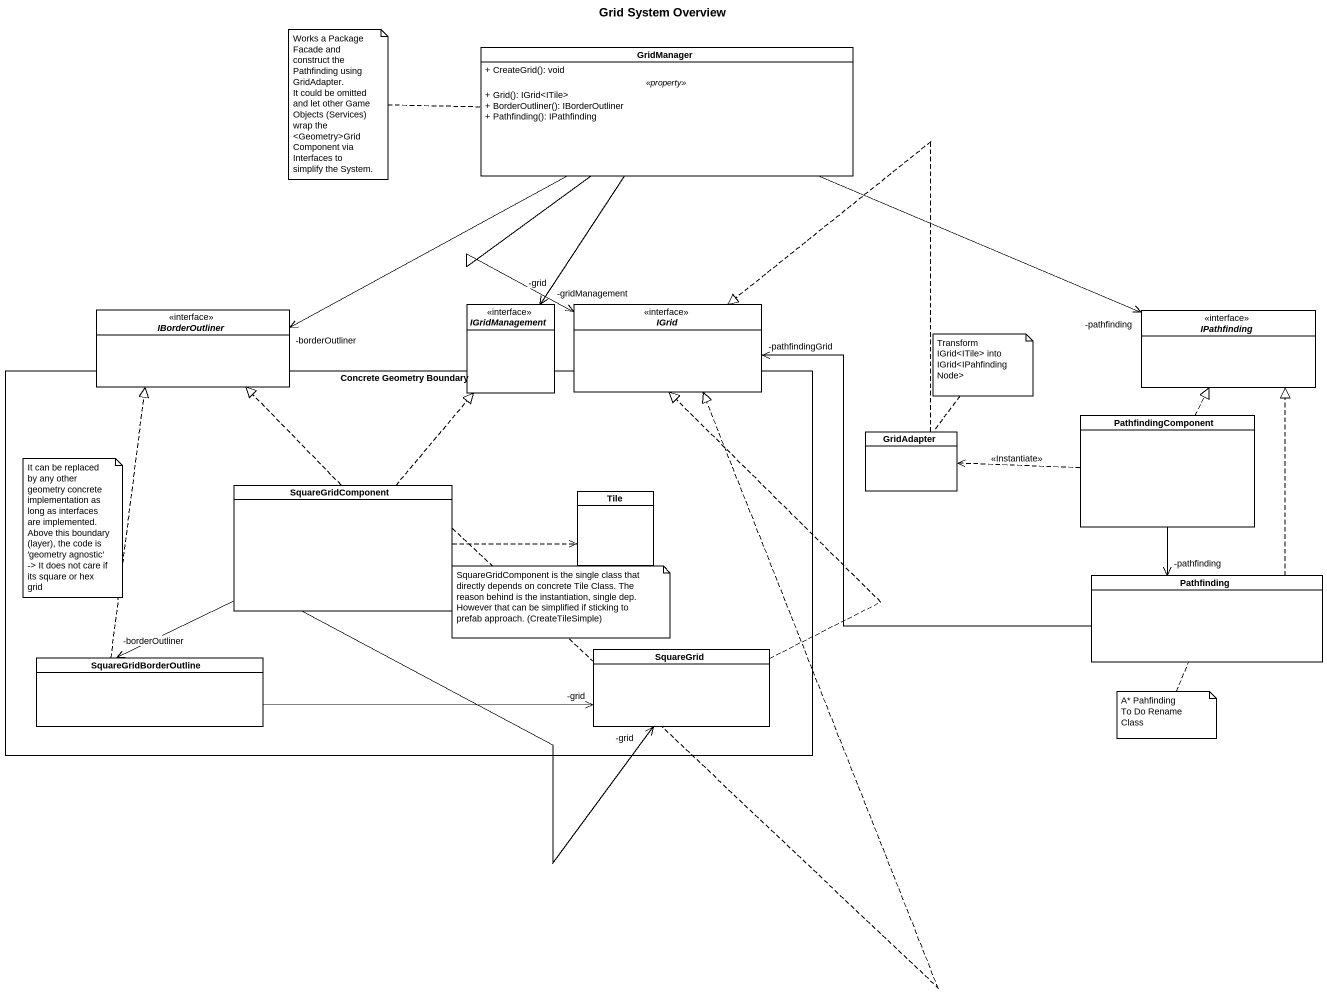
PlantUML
@startuml
title Grid System Overview
hide circle
hide empty members
skinparam classAttributeIconSize 0
class GridManager {
  + CreateGrid(): void
  .. <<property>> ..
  + Grid(): IGrid<ITile>
  + BorderOutliner(): IBorderOutliner
  + Pathfinding(): IPathfinding
}
interface IBorderOutliner
interface IGridManagement
interface IGrid
interface IPathfinding
rectangle "Concrete Geometry Boundary" as Concrete_Geometry_Boundary {
  class SquareGridComponent
  class Tile
  class SquareGridBorderOutline
  class SquareGrid
}
class GridAdapter
class PathfindingComponent
class Pathfinding
GridManager -left-> "-borderOutliner" IBorderOutliner
GridManager --> "-gridManagement" IGridManagement
GridManager --> "-grid" IGrid
GridManager -right-> "-pathfinding" IPathfinding
GridAdapter .left.|> IGrid
PathfindingComponent .up.|> IPathfinding
PathfindingComponent .left.> GridAdapter : <<Instantiate>>
PathfindingComponent --> "-pathfinding" Pathfinding
SquareGridComponent .up.|> IBorderOutliner
SquareGridComponent .up.|> IGridManagement
SquareGridComponent .up.|> IGrid
SquareGridComponent .right.> Tile
SquareGridComponent --> "-borderOutliner" SquareGridBorderOutline
SquareGridComponent -right-> "-grid" SquareGrid
Pathfinding -left-> "-pathfindingGrid" IGrid
Pathfinding .up.|> IPathfinding
SquareGridBorderOutline .up.|> IBorderOutliner
SquareGridBorderOutline -right-> "-grid" SquareGrid
SquareGrid .up.|> IGrid
note left of GridManager
  Works a Package Facade and construct the Pathfinding using GridAdapter.
  It could be omitted and let other Game Objects (Services) wrap the <Geometry>GridComponent via Interfaces to simplify the System.
end note
note top of GridAdapter : Transform IGrid<ITile> into IGrid<IPahfindingNode>
note as N3
  It can be replaced by any other geometry concrete implementation as long as interfaces are implemented.
  Above this boundary (layer), the code is 'geometry agnostic' -> It does not care if its square or hex grid
end note
note as N4
  SquareGridComponent is the single class that directly depends on concrete Tile Class. The reason behind is the instantiation, single dep.
  However that can be simplified if sticking to prefab approach. (CreateTileSimple)
end note
note bottom of Pathfinding
  A* Pahfinding
  To Do Rename Class
end note
@enduml
